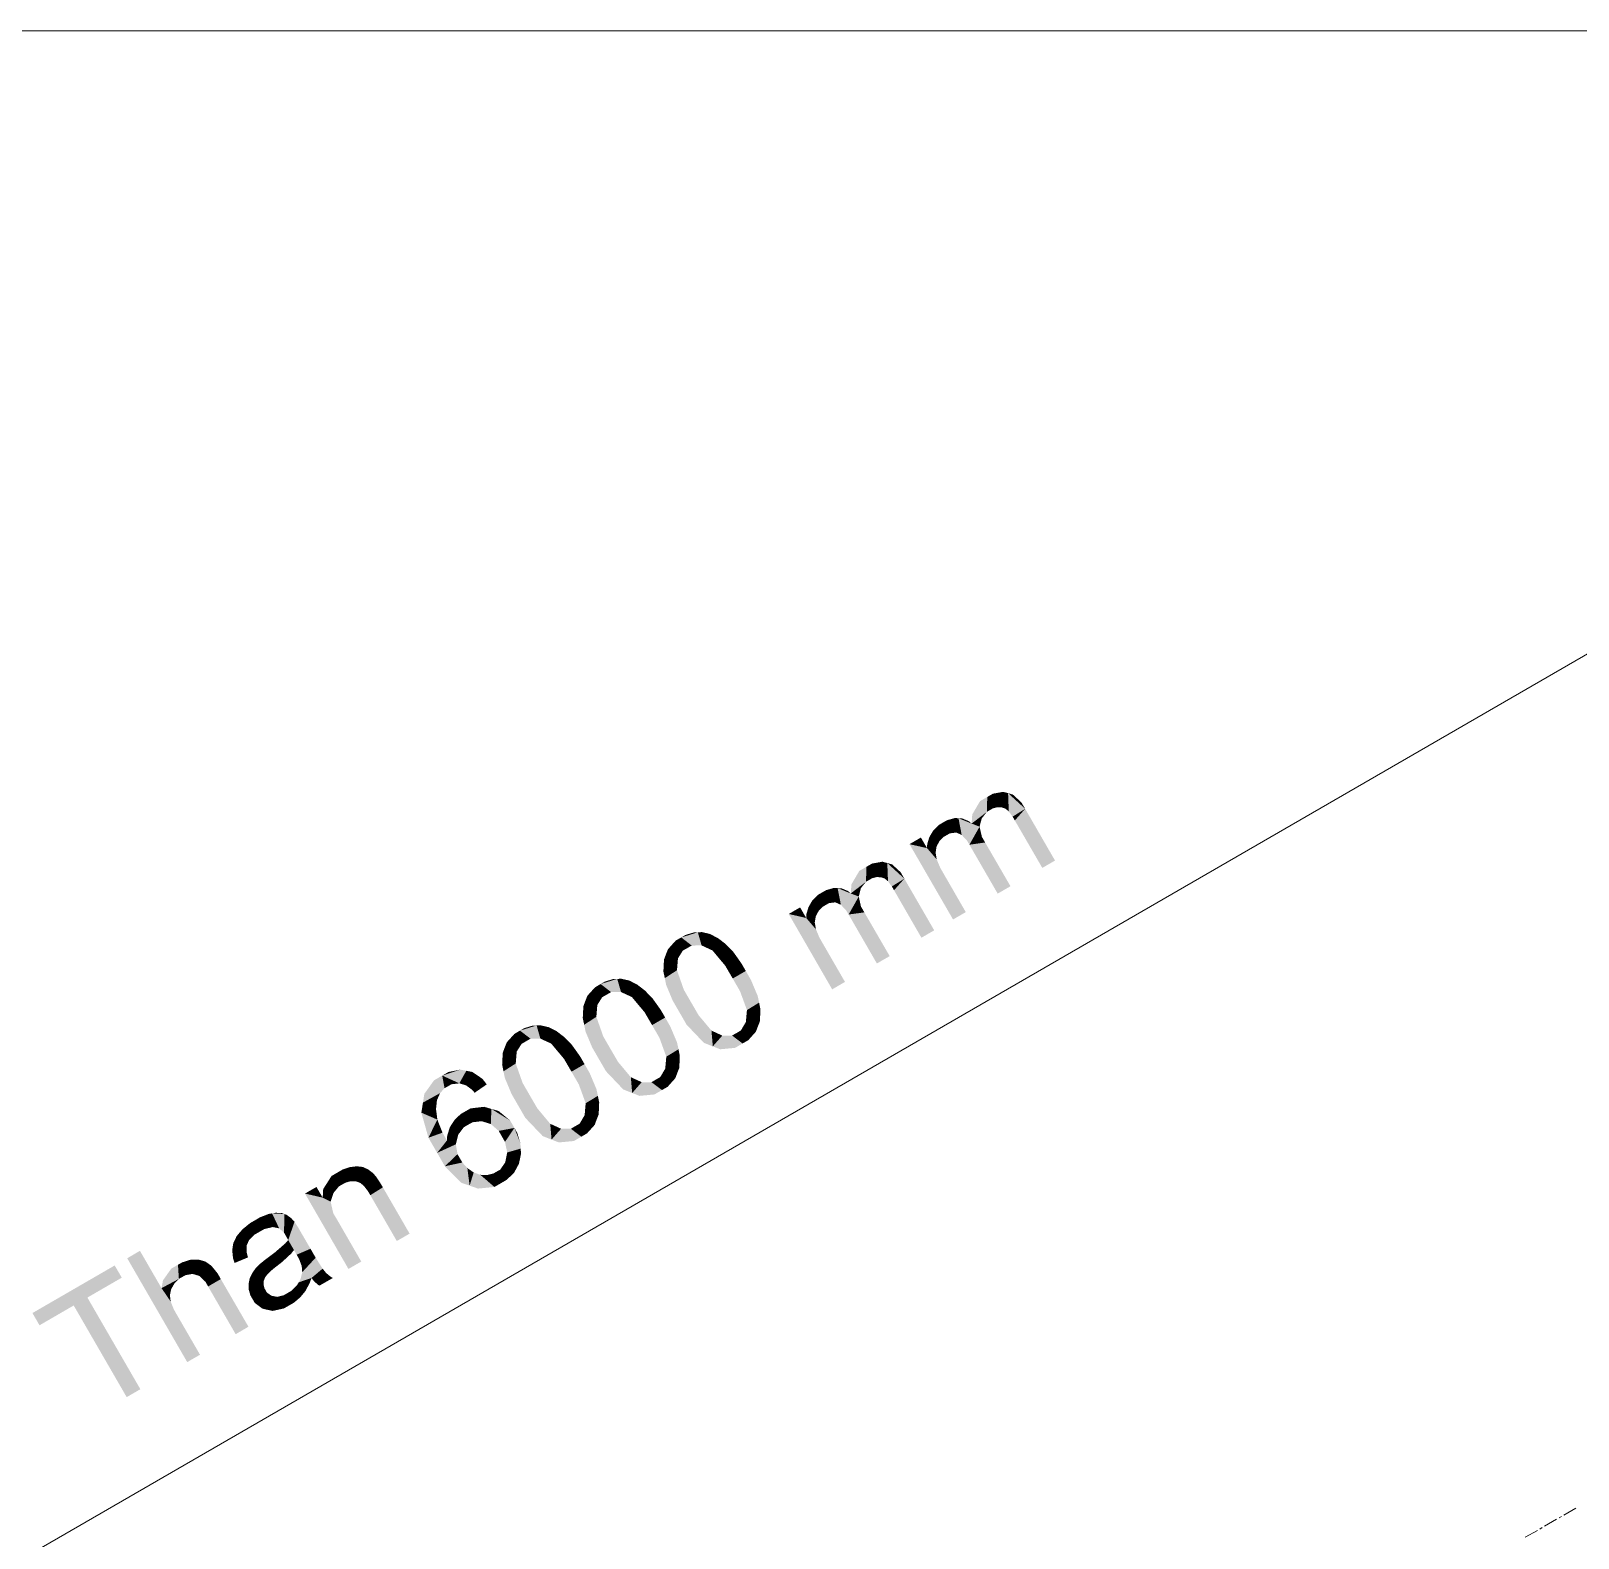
# Model space of a CAD drawing. Header units: millimetres. Extents: x 2 to 579, y 1 to 405.
# Drawn here: x 243.89 to 261.29, y 121.03 to 137.98 of the extents above; entities that cross this region are included whole.
import ezdxf

# ---------------------------------------------------------------- set-up
doc = ezdxf.new("R2010")
doc.units = ezdxf.units.MM
doc.linetypes.add('XKITLINE00', pattern=[0])
doc.layers.add('LinkedObject', color=7, linetype='Continuous', lineweight=0)

# ---------------------------------------------------------------- blocks, each defined once
blk = doc.blocks.new('*A4')
at = {"layer": 'LinkedObject'}
for points in [[(254.646, 129.365), (254.47, 129.066), (254.565, 129.319)], [(254.641, 129.197), (254.47, 129.066), (254.646, 129.365)], [(254.641, 129.197), (254.646, 129.365), (254.685, 129.223)], [(254.709, 129.402), (254.76, 129.25), (254.646, 129.365)], [(254.646, 129.365), (254.76, 129.25), (254.71, 129.237)], [(254.685, 129.223), (254.646, 129.365), (254.71, 129.237)], [(254.88, 129.408), (254.709, 129.402), (254.826, 129.423)], [(254.81, 129.248), (254.709, 129.402), (254.88, 129.408)], [(254.76, 129.25), (254.709, 129.402), (254.785, 129.249)], [(254.785, 129.249), (254.709, 129.402), (254.81, 129.248)], [(254.88, 129.408), (254.853, 129.232), (254.81, 129.248)], [(254.853, 129.232), (254.88, 129.408), (254.87, 129.217)], [(254.87, 129.217), (254.88, 129.408), (254.888, 129.202)], [(255.03, 129.304), (254.88, 129.408), (254.934, 129.392)], [(255.072, 129.232), (254.88, 129.408), (255.03, 129.304)], [(254.931, 129.144), (254.88, 129.408), (255.072, 129.232)], [(254.888, 129.202), (254.88, 129.408), (254.931, 129.144)], [(254.565, 129.319), (254.47, 129.066), (254.477, 129.169)], [(254.584, 129.124), (254.47, 129.066), (254.641, 129.197)], [(255.072, 129.232), (254.956, 129.101), (254.931, 129.144)], [(254.956, 129.101), (255.072, 129.232), (255.265, 128.567)], [(255.265, 128.567), (255.072, 129.232), (255.408, 128.65)], [(254.039, 128.989), (254.154, 128.916), (254.016, 128.951)], [(254.103, 129.051), (254.154, 128.916), (254.039, 128.989)], [(254.225, 128.956), (254.103, 129.051), (254.145, 129.076)], [(254.154, 128.916), (254.103, 129.051), (254.185, 128.933)], [(254.185, 128.933), (254.103, 129.051), (254.225, 128.956)], [(254.192, 129.103), (254.296, 128.965), (254.145, 129.076)], [(254.145, 129.076), (254.296, 128.965), (254.225, 128.956)], [(254.28, 129.128), (254.296, 128.965), (254.192, 129.103)], [(254.322, 129.126), (254.296, 128.965), (254.28, 129.128)], [(254.322, 129.126), (254.327, 128.952), (254.296, 128.965)], [(254.327, 128.952), (254.322, 129.126), (254.358, 128.938)], [(254.437, 129.094), (254.322, 129.126), (254.363, 129.124)], [(254.47, 129.066), (254.322, 129.126), (254.437, 129.094)], [(254.417, 128.876), (254.322, 129.126), (254.47, 129.066)], [(254.358, 128.938), (254.322, 129.126), (254.417, 128.876)], [(254.417, 128.876), (254.47, 129.066), (254.445, 128.828)], [(254.559, 129.031), (254.445, 128.828), (254.47, 129.066)], [(254.585, 128.918), (254.445, 128.828), (254.559, 129.031)], [(254.571, 129.077), (254.47, 129.066), (254.584, 129.124)], [(254.47, 129.066), (254.571, 129.077), (254.559, 129.031)], [(253.968, 128.79), (253.771, 128.834), (253.899, 128.909)], [(253.771, 128.834), (253.968, 128.79), (254.261, 127.987)], [(254.075, 128.806), (253.968, 128.79), (253.97, 128.833)], [(254.065, 128.738), (253.968, 128.79), (254.075, 128.806)], [(254.016, 128.951), (253.97, 128.833), (253.994, 128.913)], [(254.108, 128.868), (253.97, 128.833), (254.016, 128.951)], [(254.091, 128.837), (253.97, 128.833), (254.108, 128.868)], [(254.075, 128.806), (253.97, 128.833), (254.091, 128.837)], [(254.016, 128.951), (254.154, 128.916), (254.108, 128.868)], [(254.622, 128.853), (254.445, 128.828), (254.585, 128.918)], [(254.445, 128.828), (254.622, 128.853), (254.763, 128.278)], [(254.763, 128.278), (254.622, 128.853), (254.907, 128.361)], [(253.521, 128.622), (253.35, 128.616), (253.467, 128.637)], [(254.117, 128.568), (254.404, 128.07), (253.968, 128.79)], [(254.117, 128.568), (253.968, 128.79), (254.077, 128.663)], [(254.077, 128.663), (253.968, 128.79), (254.071, 128.7)], [(254.071, 128.7), (253.968, 128.79), (254.065, 128.738)], [(254.261, 127.987), (253.968, 128.79), (254.404, 128.07)], [(253.287, 128.58), (253.11, 128.28), (253.206, 128.533)], [(253.281, 128.411), (253.11, 128.28), (253.287, 128.58)], [(253.206, 128.533), (253.11, 128.28), (253.118, 128.383)], [(253.281, 128.411), (253.287, 128.58), (253.326, 128.437)], [(253.35, 128.616), (253.4, 128.464), (253.287, 128.58)], [(253.287, 128.58), (253.4, 128.464), (253.351, 128.451)], [(253.326, 128.437), (253.287, 128.58), (253.351, 128.451)], [(253.45, 128.462), (253.35, 128.616), (253.521, 128.622)], [(253.4, 128.464), (253.35, 128.616), (253.425, 128.463)], [(253.425, 128.463), (253.35, 128.616), (253.45, 128.462)], [(253.521, 128.622), (253.493, 128.447), (253.45, 128.462)], [(253.493, 128.447), (253.521, 128.622), (253.511, 128.432)], [(253.511, 128.432), (253.521, 128.622), (253.529, 128.417)], [(253.671, 128.519), (253.521, 128.622), (253.575, 128.607)], [(253.713, 128.446), (253.521, 128.622), (253.671, 128.519)], [(253.572, 128.359), (253.521, 128.622), (253.713, 128.446)], [(253.529, 128.417), (253.521, 128.622), (253.572, 128.359)], [(252.865, 128.171), (252.744, 128.266), (252.786, 128.29)], [(252.833, 128.317), (252.936, 128.18), (252.786, 128.29)], [(252.786, 128.29), (252.936, 128.18), (252.865, 128.171)], [(252.921, 128.342), (252.936, 128.18), (252.833, 128.317)], [(252.962, 128.34), (252.936, 128.18), (252.921, 128.342)], [(252.962, 128.34), (252.968, 128.166), (252.936, 128.18)], [(252.968, 128.166), (252.962, 128.34), (252.999, 128.152)], [(253.078, 128.308), (252.962, 128.34), (253.004, 128.338)], [(253.11, 128.28), (252.962, 128.34), (253.078, 128.308)], [(253.058, 128.09), (252.962, 128.34), (253.11, 128.28)], [(252.999, 128.152), (252.962, 128.34), (253.058, 128.09)], [(253.058, 128.09), (253.11, 128.28), (253.086, 128.043)], [(253.2, 128.245), (253.086, 128.043), (253.11, 128.28)], [(253.224, 128.339), (253.11, 128.28), (253.281, 128.411)], [(253.212, 128.292), (253.11, 128.28), (253.224, 128.339)], [(253.11, 128.28), (253.212, 128.292), (253.2, 128.245)], [(253.713, 128.446), (253.597, 128.316), (253.572, 128.359)], [(253.597, 128.316), (253.713, 128.446), (253.905, 127.782)], [(253.905, 127.782), (253.713, 128.446), (254.049, 127.865)], [(252.609, 128.004), (252.412, 128.049), (252.54, 128.123)], [(252.657, 128.165), (252.611, 128.047), (252.635, 128.127)], [(252.748, 128.082), (252.611, 128.047), (252.657, 128.165)], [(252.679, 128.203), (252.795, 128.13), (252.657, 128.165)], [(252.657, 128.165), (252.795, 128.13), (252.748, 128.082)], [(252.744, 128.266), (252.795, 128.13), (252.679, 128.203)], [(252.795, 128.13), (252.744, 128.266), (252.825, 128.148)], [(252.825, 128.148), (252.744, 128.266), (252.865, 128.171)], [(253.225, 128.133), (253.086, 128.043), (253.2, 128.245)], [(253.263, 128.067), (253.086, 128.043), (253.225, 128.133)], [(252.412, 128.049), (252.609, 128.004), (252.901, 127.201)], [(252.716, 128.02), (252.609, 128.004), (252.611, 128.047)], [(252.705, 127.952), (252.609, 128.004), (252.716, 128.02)], [(252.758, 127.782), (253.045, 127.285), (252.609, 128.004)], [(252.758, 127.782), (252.609, 128.004), (252.718, 127.877)], [(252.718, 127.877), (252.609, 128.004), (252.712, 127.915)], [(252.712, 127.915), (252.609, 128.004), (252.705, 127.952)], [(252.901, 127.201), (252.609, 128.004), (253.045, 127.285)], [(252.732, 128.051), (252.611, 128.047), (252.748, 128.082)], [(252.716, 128.02), (252.611, 128.047), (252.732, 128.051)], [(253.086, 128.043), (253.263, 128.067), (253.404, 127.492)], [(253.404, 127.492), (253.263, 128.067), (253.548, 127.575)], [(251.203, 127.785), (251.221, 127.637), (251.14, 127.749)], [(251.39, 127.843), (251.203, 127.785), (251.344, 127.841)], [(251.432, 127.695), (251.203, 127.785), (251.39, 127.843)], [(251.344, 127.841), (251.203, 127.785), (251.25, 127.813)], [(251.203, 127.785), (251.321, 127.694), (251.271, 127.665)], [(251.321, 127.694), (251.203, 127.785), (251.432, 127.695)], [(251.221, 127.637), (251.203, 127.785), (251.271, 127.665)], [(251.437, 127.845), (251.493, 127.667), (251.39, 127.843)], [(251.39, 127.843), (251.493, 127.667), (251.432, 127.695)], [(251.527, 127.824), (251.493, 127.667), (251.437, 127.845)], [(251.57, 127.801), (251.493, 127.667), (251.527, 127.824)], [(251.57, 127.801), (251.554, 127.639), (251.493, 127.667)], [(251.614, 127.779), (251.554, 127.639), (251.57, 127.801)], [(251.7, 127.713), (251.554, 127.639), (251.614, 127.779)], [(251.166, 127.549), (251.009, 127.537), (251.031, 127.595)], [(251.054, 127.653), (251.221, 127.637), (251.031, 127.595)], [(251.031, 127.595), (251.221, 127.637), (251.166, 127.549)], [(251.14, 127.749), (251.221, 127.637), (251.054, 127.653)], [(251.743, 127.669), (251.554, 127.639), (251.7, 127.713)], [(251.743, 127.669), (251.698, 127.467), (251.554, 127.639)], [(251.786, 127.626), (251.698, 127.467), (251.743, 127.669)], [(251.879, 127.495), (251.698, 127.467), (251.786, 127.626)], [(251.009, 127.537), (251.161, 127.49), (251.002, 127.403)], [(251.002, 127.403), (251.161, 127.49), (251.018, 127.327)], [(251.161, 127.49), (251.009, 127.537), (251.166, 127.549)], [(251.018, 127.327), (251.161, 127.49), (251.155, 127.416)], [(251.155, 127.416), (251.108, 127.072), (251.018, 127.327)], [(251.232, 127.197), (251.108, 127.072), (251.155, 127.416)], [(251.879, 127.495), (251.782, 127.323), (251.698, 127.467)], [(251.929, 127.408), (251.782, 127.323), (251.879, 127.495)], [(251.929, 127.408), (251.865, 127.179), (251.782, 127.323)], [(251.988, 127.305), (251.865, 127.179), (251.929, 127.408)], [(250.296, 127.261), (250.314, 127.113), (250.233, 127.224)], [(250.483, 127.319), (250.296, 127.261), (250.437, 127.317)], [(250.525, 127.171), (250.296, 127.261), (250.483, 127.319)], [(250.437, 127.317), (250.296, 127.261), (250.343, 127.288)], [(250.296, 127.261), (250.414, 127.17), (250.364, 127.141)], [(250.414, 127.17), (250.296, 127.261), (250.525, 127.171)], [(250.314, 127.113), (250.296, 127.261), (250.364, 127.141)], [(250.53, 127.32), (250.586, 127.143), (250.483, 127.319)], [(250.483, 127.319), (250.586, 127.143), (250.525, 127.171)], [(250.62, 127.3), (250.586, 127.143), (250.53, 127.32)], [(250.663, 127.277), (250.586, 127.143), (250.62, 127.3)], [(250.663, 127.277), (250.647, 127.115), (250.586, 127.143)], [(250.707, 127.255), (250.647, 127.115), (250.663, 127.277)], [(250.793, 127.189), (250.647, 127.115), (250.707, 127.255)], [(251.018, 127.327), (251.108, 127.072), (251.033, 127.251)], [(251.865, 127.179), (251.988, 127.305), (251.942, 126.968)], [(251.942, 126.968), (251.988, 127.305), (252.079, 127.052)], [(252.079, 127.052), (251.988, 127.305), (252.063, 127.127)], [(250.259, 127.025), (250.102, 127.012), (250.124, 127.071)], [(250.147, 127.129), (250.314, 127.113), (250.124, 127.071)], [(250.124, 127.071), (250.314, 127.113), (250.259, 127.025)], [(250.233, 127.224), (250.314, 127.113), (250.147, 127.129)], [(250.836, 127.145), (250.647, 127.115), (250.793, 127.189)], [(250.836, 127.145), (250.791, 126.943), (250.647, 127.115)], [(250.879, 127.101), (250.791, 126.943), (250.836, 127.145)], [(250.972, 126.971), (250.791, 126.943), (250.879, 127.101)], [(251.108, 127.072), (251.232, 127.197), (251.168, 126.969)], [(251.168, 126.969), (251.232, 127.197), (251.315, 127.053)], [(250.102, 127.012), (250.254, 126.966), (250.095, 126.878)], [(250.095, 126.878), (250.254, 126.966), (250.111, 126.803)], [(250.254, 126.966), (250.102, 127.012), (250.259, 127.025)], [(250.111, 126.803), (250.254, 126.966), (250.248, 126.892)], [(250.248, 126.892), (250.201, 126.548), (250.111, 126.803)], [(250.325, 126.673), (250.201, 126.548), (250.248, 126.892)], [(250.972, 126.971), (250.875, 126.799), (250.791, 126.943)], [(251.022, 126.884), (250.875, 126.799), (250.972, 126.971)], [(251.315, 127.053), (251.263, 126.804), (251.168, 126.969)], [(251.399, 126.909), (251.263, 126.804), (251.315, 127.053)], [(251.399, 126.909), (251.558, 126.56), (251.263, 126.804)], [(251.543, 126.737), (251.558, 126.56), (251.399, 126.909)], [(251.936, 126.901), (252.088, 126.842), (251.93, 126.834)], [(252.079, 127.052), (251.936, 126.901), (251.942, 126.968)], [(252.094, 126.976), (251.936, 126.901), (252.079, 127.052)], [(252.088, 126.842), (251.936, 126.901), (252.094, 126.976)], [(249.389, 126.737), (249.407, 126.588), (249.326, 126.7)], [(249.576, 126.795), (249.389, 126.737), (249.53, 126.793)], [(249.618, 126.647), (249.389, 126.737), (249.576, 126.795)], [(249.53, 126.793), (249.389, 126.737), (249.436, 126.764)], [(249.389, 126.737), (249.507, 126.646), (249.457, 126.617)], [(249.507, 126.646), (249.389, 126.737), (249.618, 126.647)], [(249.407, 126.588), (249.389, 126.737), (249.457, 126.617)], [(249.623, 126.796), (249.679, 126.619), (249.576, 126.795)], [(249.576, 126.795), (249.679, 126.619), (249.618, 126.647)], [(249.713, 126.775), (249.679, 126.619), (249.623, 126.796)], [(249.756, 126.753), (249.679, 126.619), (249.713, 126.775)], [(249.756, 126.753), (249.74, 126.591), (249.679, 126.619)], [(249.8, 126.731), (249.74, 126.591), (249.756, 126.753)], [(249.886, 126.665), (249.74, 126.591), (249.8, 126.731)], [(250.111, 126.803), (250.201, 126.548), (250.126, 126.727)], [(251.022, 126.884), (250.958, 126.655), (250.875, 126.799)], [(251.081, 126.781), (250.958, 126.655), (251.022, 126.884)], [(250.958, 126.655), (251.081, 126.781), (251.035, 126.444)], [(251.035, 126.444), (251.081, 126.781), (251.172, 126.527)], [(251.172, 126.527), (251.081, 126.781), (251.156, 126.603)], [(251.263, 126.804), (251.558, 126.56), (251.458, 126.599)], [(251.558, 126.56), (251.543, 126.737), (251.604, 126.709)], [(251.874, 126.739), (251.893, 126.592), (251.825, 126.71)], [(252.065, 126.783), (251.874, 126.739), (251.93, 126.834)], [(252.043, 126.725), (251.874, 126.739), (252.065, 126.783)], [(251.957, 126.629), (251.874, 126.739), (252.043, 126.725)], [(251.893, 126.592), (251.874, 126.739), (251.957, 126.629)], [(251.93, 126.834), (252.088, 126.842), (252.065, 126.783)], [(249.352, 126.501), (249.195, 126.488), (249.217, 126.547)], [(249.24, 126.605), (249.407, 126.588), (249.217, 126.547)], [(249.217, 126.547), (249.407, 126.588), (249.352, 126.501)], [(249.326, 126.7), (249.407, 126.588), (249.24, 126.605)], [(249.929, 126.621), (249.74, 126.591), (249.886, 126.665)], [(249.929, 126.621), (249.884, 126.419), (249.74, 126.591)], [(249.972, 126.577), (249.884, 126.419), (249.929, 126.621)], [(250.065, 126.447), (249.884, 126.419), (249.972, 126.577)], [(250.201, 126.548), (250.325, 126.673), (250.261, 126.444)], [(250.261, 126.444), (250.325, 126.673), (250.408, 126.529)], [(251.665, 126.681), (251.558, 126.56), (251.604, 126.709)], [(251.665, 126.681), (251.893, 126.592), (251.558, 126.56)], [(251.558, 126.56), (251.893, 126.592), (251.641, 126.527)], [(251.641, 126.527), (251.893, 126.592), (251.809, 126.543)], [(251.775, 126.682), (251.893, 126.592), (251.665, 126.681)], [(251.893, 126.592), (251.775, 126.682), (251.825, 126.71)], [(249.195, 126.488), (249.347, 126.442), (249.188, 126.354)], [(249.188, 126.354), (249.347, 126.442), (249.203, 126.279)], [(249.347, 126.442), (249.195, 126.488), (249.352, 126.501)], [(249.203, 126.279), (249.347, 126.442), (249.341, 126.367)], [(249.341, 126.367), (249.294, 126.024), (249.203, 126.279)], [(249.418, 126.149), (249.294, 126.024), (249.341, 126.367)], [(250.065, 126.447), (249.968, 126.275), (249.884, 126.419)], [(250.115, 126.36), (249.968, 126.275), (250.065, 126.447)], [(250.408, 126.529), (250.356, 126.28), (250.261, 126.444)], [(250.492, 126.385), (250.356, 126.28), (250.408, 126.529)], [(250.492, 126.385), (250.651, 126.035), (250.356, 126.28)], [(250.636, 126.213), (250.651, 126.035), (250.492, 126.385)], [(251.029, 126.377), (251.181, 126.318), (251.023, 126.31)], [(251.172, 126.527), (251.029, 126.377), (251.035, 126.444)], [(251.187, 126.452), (251.029, 126.377), (251.172, 126.527)], [(251.181, 126.318), (251.029, 126.377), (251.187, 126.452)], [(248.514, 126.231), (248.297, 125.927), (248.422, 126.178)], [(248.54, 126.089), (248.297, 125.927), (248.514, 126.231)], [(248.719, 126.298), (248.514, 126.231), (248.583, 126.271)], [(248.785, 126.285), (248.514, 126.231), (248.719, 126.298)], [(248.706, 126.144), (248.514, 126.231), (248.785, 126.285)], [(248.514, 126.231), (248.617, 126.133), (248.574, 126.108)], [(248.617, 126.133), (248.514, 126.231), (248.706, 126.144)], [(248.54, 126.089), (248.514, 126.231), (248.574, 126.108)], [(248.706, 126.144), (248.785, 126.285), (248.753, 126.13)], [(248.785, 126.285), (248.782, 126.121), (248.753, 126.13)], [(248.782, 126.121), (248.785, 126.285), (248.845, 126.075)], [(248.966, 126.195), (248.785, 126.285), (248.852, 126.272)], [(248.845, 126.075), (248.785, 126.285), (248.966, 126.195)], [(248.845, 126.075), (248.966, 126.195), (248.879, 126.038)], [(248.879, 126.038), (248.966, 126.195), (249.015, 126.132)], [(249.203, 126.279), (249.294, 126.024), (249.219, 126.203)], [(250.115, 126.36), (250.051, 126.131), (249.968, 126.275)], [(250.174, 126.257), (250.051, 126.131), (250.115, 126.36)], [(250.051, 126.131), (250.174, 126.257), (250.128, 125.92)], [(250.128, 125.92), (250.174, 126.257), (250.265, 126.003)], [(250.265, 126.003), (250.174, 126.257), (250.249, 126.079)], [(250.356, 126.28), (250.651, 126.035), (250.551, 126.075)], [(250.651, 126.035), (250.636, 126.213), (250.697, 126.185)], [(250.967, 126.214), (250.986, 126.068), (250.918, 126.186)], [(251.158, 126.259), (250.967, 126.214), (251.023, 126.31)], [(251.136, 126.201), (250.967, 126.214), (251.158, 126.259)], [(251.05, 126.105), (250.967, 126.214), (251.136, 126.201)], [(250.986, 126.068), (250.967, 126.214), (251.05, 126.105)], [(251.023, 126.31), (251.181, 126.318), (251.158, 126.259)], [(248.422, 126.178), (248.297, 125.927), (248.313, 126.026)], [(248.49, 126.034), (248.297, 125.927), (248.54, 126.089)], [(248.475, 126), (248.297, 125.927), (248.49, 126.034)], [(249.294, 126.024), (249.418, 126.149), (249.354, 125.92)], [(249.354, 125.92), (249.418, 126.149), (249.501, 126.005)], [(250.758, 126.157), (250.651, 126.035), (250.697, 126.185)], [(250.758, 126.157), (250.986, 126.068), (250.651, 126.035)], [(250.651, 126.035), (250.986, 126.068), (250.734, 126.003)], [(250.734, 126.003), (250.986, 126.068), (250.902, 126.019)], [(250.868, 126.157), (250.986, 126.068), (250.758, 126.157)], [(250.986, 126.068), (250.868, 126.157), (250.918, 126.186)], [(248.455, 125.956), (248.279, 125.814), (248.297, 125.927)], [(248.444, 125.853), (248.279, 125.814), (248.455, 125.956)], [(248.452, 125.795), (248.279, 125.814), (248.444, 125.853)], [(248.297, 125.927), (248.475, 126), (248.455, 125.956)], [(248.833, 125.862), (248.957, 125.718), (248.761, 125.821)], [(248.986, 125.88), (248.957, 125.718), (248.833, 125.862)], [(249.067, 125.856), (248.957, 125.718), (248.986, 125.88)], [(248.957, 125.718), (249.067, 125.856), (249.009, 125.702)], [(249.067, 125.856), (249.061, 125.686), (249.009, 125.702)], [(249.061, 125.686), (249.067, 125.856), (249.149, 125.609)], [(249.278, 125.725), (249.067, 125.856), (249.148, 125.833)], [(249.326, 125.642), (249.067, 125.856), (249.278, 125.725)], [(249.149, 125.609), (249.067, 125.856), (249.326, 125.642)], [(249.501, 126.005), (249.449, 125.755), (249.354, 125.92)], [(249.585, 125.861), (249.449, 125.755), (249.501, 126.005)], [(249.585, 125.861), (249.744, 125.511), (249.449, 125.755)], [(249.729, 125.689), (249.744, 125.511), (249.585, 125.861)], [(250.122, 125.853), (250.274, 125.794), (250.116, 125.786)], [(250.265, 126.003), (250.122, 125.853), (250.128, 125.92)], [(250.28, 125.928), (250.122, 125.853), (250.265, 126.003)], [(250.274, 125.794), (250.122, 125.853), (250.28, 125.928)], [(248.459, 125.736), (248.359, 125.532), (248.279, 125.814)], [(248.459, 125.736), (248.279, 125.814), (248.452, 125.795)], [(248.517, 125.589), (248.359, 125.532), (248.459, 125.736)], [(248.626, 125.692), (248.567, 125.501), (248.6, 125.651)], [(248.757, 125.65), (248.567, 125.501), (248.626, 125.692)], [(248.653, 125.732), (248.805, 125.678), (248.626, 125.692)], [(248.626, 125.692), (248.805, 125.678), (248.757, 125.65)], [(248.72, 125.797), (248.805, 125.678), (248.653, 125.732)], [(248.855, 125.706), (248.72, 125.797), (248.761, 125.821)], [(248.805, 125.678), (248.72, 125.797), (248.855, 125.706)], [(248.761, 125.821), (248.957, 125.718), (248.855, 125.706)], [(249.449, 125.755), (249.744, 125.511), (249.644, 125.551)], [(249.744, 125.511), (249.729, 125.689), (249.79, 125.661)], [(250.06, 125.69), (250.079, 125.544), (250.011, 125.662)], [(250.251, 125.735), (250.06, 125.69), (250.116, 125.786)], [(250.229, 125.676), (250.06, 125.69), (250.251, 125.735)], [(250.143, 125.581), (250.06, 125.69), (250.229, 125.676)], [(250.079, 125.544), (250.06, 125.69), (250.143, 125.581)], [(250.116, 125.786), (250.274, 125.794), (250.251, 125.735)], [(248.517, 125.589), (248.457, 125.362), (248.359, 125.532)], [(248.567, 125.501), (248.457, 125.362), (248.517, 125.589)], [(248.457, 125.362), (248.567, 125.501), (248.667, 125.458)], [(248.6, 125.651), (248.567, 125.501), (248.57, 125.555)], [(248.694, 125.567), (248.567, 125.501), (248.757, 125.65)], [(248.681, 125.512), (248.567, 125.501), (248.694, 125.567)], [(248.567, 125.501), (248.681, 125.512), (248.667, 125.458)], [(249.149, 125.609), (249.326, 125.642), (249.184, 125.548)], [(249.326, 125.642), (249.22, 125.485), (249.184, 125.548)], [(249.22, 125.485), (249.326, 125.642), (249.245, 125.366)], [(249.245, 125.366), (249.326, 125.642), (249.397, 125.41)], [(249.393, 125.471), (249.326, 125.642), (249.358, 125.587)], [(249.397, 125.41), (249.326, 125.642), (249.393, 125.471)], [(249.851, 125.633), (249.744, 125.511), (249.79, 125.661)], [(249.851, 125.633), (250.079, 125.544), (249.744, 125.511)], [(249.744, 125.511), (250.079, 125.544), (249.827, 125.479)], [(249.827, 125.479), (250.079, 125.544), (249.995, 125.495)], [(249.961, 125.633), (250.079, 125.544), (249.851, 125.633)], [(250.079, 125.544), (249.961, 125.633), (250.011, 125.662)], [(248.667, 125.458), (248.544, 125.211), (248.457, 125.362)], [(248.686, 125.347), (248.544, 125.211), (248.667, 125.458)], [(248.544, 125.211), (248.686, 125.347), (248.719, 125.29)], [(249.397, 125.41), (249.234, 125.311), (249.245, 125.366)], [(249.4, 125.349), (249.234, 125.311), (249.397, 125.41)], [(249.377, 125.239), (249.234, 125.311), (249.4, 125.349)], [(247.357, 125.153), (247.175, 124.955), (247.269, 125.102)], [(247.352, 124.985), (247.175, 124.955), (247.357, 125.153)], [(247.352, 124.985), (247.357, 125.153), (247.398, 125.011)], [(247.395, 125.175), (247.484, 125.043), (247.357, 125.153)], [(247.357, 125.153), (247.484, 125.043), (247.427, 125.027)], [(247.398, 125.011), (247.357, 125.153), (247.427, 125.027)], [(247.474, 125.201), (247.484, 125.043), (247.395, 125.175)], [(247.514, 125.206), (247.484, 125.043), (247.474, 125.201)], [(247.484, 125.043), (247.514, 125.206), (247.513, 125.043)], [(247.514, 125.206), (247.542, 125.042), (247.513, 125.043)], [(247.622, 125.203), (247.514, 125.206), (247.553, 125.211)], [(247.651, 125.189), (247.514, 125.206), (247.622, 125.203)], [(247.591, 125.024), (247.514, 125.206), (247.651, 125.189)], [(247.542, 125.042), (247.514, 125.206), (247.591, 125.024)], [(247.651, 125.189), (247.612, 125.007), (247.591, 125.024)], [(247.68, 125.176), (247.612, 125.007), (247.651, 125.189)], [(247.733, 125.136), (247.612, 125.007), (247.68, 125.176)], [(248.74, 125.253), (248.544, 125.211), (248.719, 125.29)], [(248.74, 125.253), (248.822, 124.993), (248.544, 125.211)], [(248.544, 125.211), (248.822, 124.993), (248.727, 125.026)], [(248.797, 125.191), (248.822, 124.993), (248.74, 125.253)], [(248.832, 125.166), (248.822, 124.993), (248.797, 125.191)], [(248.822, 124.993), (248.832, 125.166), (248.868, 125.141)], [(249.191, 125.03), (249.088, 125.129), (249.12, 125.147)], [(249.166, 125.173), (249.191, 125.03), (249.12, 125.147)], [(249.35, 125.189), (249.166, 125.173), (249.223, 125.255)], [(249.323, 125.14), (249.166, 125.173), (249.35, 125.189)], [(249.243, 125.061), (249.166, 125.173), (249.323, 125.14)], [(249.191, 125.03), (249.166, 125.173), (249.243, 125.061)], [(249.234, 125.311), (249.377, 125.239), (249.223, 125.255)], [(249.223, 125.255), (249.377, 125.239), (249.35, 125.189)], [(247.169, 124.858), (246.97, 124.904), (247.099, 124.978)], [(247.29, 124.91), (247.175, 124.955), (247.352, 124.985)], [(247.612, 125.007), (247.733, 125.136), (247.633, 124.99)], [(247.633, 124.99), (247.733, 125.136), (247.757, 125.109)], [(247.757, 125.109), (247.679, 124.93), (247.633, 124.99)], [(247.772, 125.091), (247.679, 124.93), (247.757, 125.109)], [(247.817, 125.024), (247.679, 124.93), (247.772, 125.091)], [(247.817, 125.024), (247.705, 124.886), (247.679, 124.93)], [(247.846, 124.974), (247.705, 124.886), (247.817, 125.024)], [(247.705, 124.886), (247.846, 124.974), (248.003, 124.37)], [(248.003, 124.37), (247.846, 124.974), (248.147, 124.453)], [(248.868, 125.141), (249.101, 124.978), (248.822, 124.993)], [(248.822, 124.993), (249.101, 124.978), (248.916, 124.96)], [(248.942, 125.115), (249.101, 124.978), (248.868, 125.141)], [(248.98, 125.113), (249.101, 124.978), (248.942, 125.115)], [(249.018, 125.112), (249.101, 124.978), (248.98, 125.113)], [(249.088, 125.129), (249.191, 125.03), (249.018, 125.112)], [(249.018, 125.112), (249.191, 125.03), (249.101, 124.978)], [(246.97, 124.904), (247.336, 124.602), (247.459, 124.056)], [(247.336, 124.602), (246.97, 124.904), (247.288, 124.683)], [(247.258, 124.813), (246.97, 124.904), (247.169, 124.858)], [(247.288, 124.683), (246.97, 124.904), (247.258, 124.813)], [(247.175, 124.955), (247.29, 124.91), (247.169, 124.858)], [(247.169, 124.858), (247.29, 124.91), (247.258, 124.813)], [(246.6, 124.681), (246.409, 124.604), (246.559, 124.674)], [(246.607, 124.527), (246.409, 124.604), (246.6, 124.681)], [(246.559, 124.674), (246.409, 124.604), (246.463, 124.636)], [(246.71, 124.684), (246.6, 124.681), (246.641, 124.688)], [(246.737, 124.674), (246.6, 124.681), (246.71, 124.684)], [(246.607, 124.527), (246.6, 124.681), (246.648, 124.519)], [(246.648, 124.519), (246.6, 124.681), (246.679, 124.513)], [(246.6, 124.681), (246.735, 124.463), (246.679, 124.513)], [(246.737, 124.674), (246.735, 124.463), (246.6, 124.681)], [(246.764, 124.664), (246.735, 124.463), (246.737, 124.674)], [(246.814, 124.628), (246.735, 124.463), (246.764, 124.664)], [(246.838, 124.602), (246.735, 124.463), (246.814, 124.628)], [(246.234, 124.464), (246.342, 124.383), (246.201, 124.425)], [(246.354, 124.573), (246.234, 124.464), (246.267, 124.502)], [(246.406, 124.444), (246.234, 124.464), (246.354, 124.573)], [(246.342, 124.383), (246.234, 124.464), (246.406, 124.444)], [(246.409, 124.604), (246.511, 124.504), (246.354, 124.573)], [(246.406, 124.444), (246.354, 124.573), (246.457, 124.473)], [(246.457, 124.473), (246.354, 124.573), (246.511, 124.504)], [(246.511, 124.504), (246.409, 124.604), (246.607, 124.527)], [(246.735, 124.463), (246.838, 124.602), (246.852, 124.586)], [(246.735, 124.463), (246.852, 124.586), (246.76, 124.419)], [(246.76, 124.419), (246.852, 124.586), (246.762, 124.415)], [(246.762, 124.415), (246.852, 124.586), (246.773, 124.396)], [(246.773, 124.396), (246.852, 124.586), (246.781, 124.381)], [(246.781, 124.381), (246.852, 124.586), (246.846, 124.269)], [(246.894, 124.522), (246.846, 124.269), (246.852, 124.586)], [(246.921, 124.474), (246.846, 124.269), (246.894, 124.522)], [(246.921, 124.474), (246.876, 124.216), (246.846, 124.269)], [(247.032, 124.283), (246.876, 124.216), (246.921, 124.474)], [(247.459, 124.056), (247.336, 124.602), (247.603, 124.139)], [(246.157, 124.305), (246.178, 124.123), (246.151, 124.265)], [(246.328, 124.352), (246.157, 124.305), (246.342, 124.383)], [(246.163, 124.345), (246.342, 124.383), (246.157, 124.305)], [(246.314, 124.32), (246.157, 124.305), (246.328, 124.352)], [(246.314, 124.32), (246.178, 124.123), (246.157, 124.305)], [(246.201, 124.425), (246.342, 124.383), (246.163, 124.345)], [(246.315, 124.237), (246.178, 124.123), (246.314, 124.32)], [(246.748, 124.343), (246.846, 124.269), (246.635, 124.245)], [(246.781, 124.381), (246.846, 124.269), (246.748, 124.343)], [(247.032, 124.283), (246.903, 124.169), (246.876, 124.216)], [(246.903, 124.169), (247.032, 124.283), (246.933, 124.09)], [(246.933, 124.09), (247.032, 124.283), (247.09, 124.183)], [(245.356, 123.84), (244.97, 124.176), (245.113, 124.26)], [(244.97, 124.176), (245.356, 123.84), (245.645, 123.008)], [(245.541, 124.103), (245.356, 123.84), (245.465, 124.059)], [(245.551, 123.944), (245.356, 123.84), (245.541, 124.103)], [(245.588, 124.13), (245.705, 124), (245.541, 124.103)], [(245.541, 124.103), (245.705, 124), (245.626, 123.986)], [(245.551, 123.944), (245.541, 124.103), (245.583, 123.962)], [(245.583, 123.962), (245.541, 124.103), (245.626, 123.986)], [(245.68, 124.159), (245.705, 124), (245.588, 124.13)], [(245.726, 124.16), (245.705, 124), (245.68, 124.159)], [(245.726, 124.16), (245.743, 123.989), (245.705, 124)], [(245.771, 124.162), (245.743, 123.989), (245.726, 124.16)], [(245.743, 123.989), (245.771, 124.162), (245.78, 123.978)], [(245.884, 124.115), (245.771, 124.162), (245.85, 124.139)], [(245.78, 123.978), (245.771, 124.162), (245.884, 124.115)], [(245.884, 124.115), (245.849, 123.913), (245.78, 123.978)], [(245.918, 124.091), (245.849, 123.913), (245.884, 124.115)], [(246.151, 124.265), (246.178, 124.123), (246.161, 124.174)], [(246.178, 124.123), (246.315, 124.237), (246.329, 124.186)], [(246.457, 124.107), (246.549, 123.997), (246.439, 124.089)], [(246.514, 124.154), (246.603, 124.048), (246.457, 124.107)], [(246.457, 124.107), (246.603, 124.048), (246.549, 123.997)], [(246.554, 124.184), (246.643, 124.08), (246.514, 124.154)], [(246.514, 124.154), (246.643, 124.08), (246.603, 124.048)], [(246.635, 124.245), (246.715, 124.136), (246.554, 124.184)], [(246.554, 124.184), (246.715, 124.136), (246.643, 124.08)], [(246.635, 124.245), (246.846, 124.269), (246.715, 124.136)], [(246.715, 124.136), (246.846, 124.269), (246.817, 124.231)], [(246.92, 123.942), (247.09, 124.183), (247.168, 124.059)], [(246.939, 124.019), (247.09, 124.183), (246.92, 123.942)], [(247.09, 124.183), (246.936, 124.059), (246.933, 124.09)], [(246.936, 124.059), (247.09, 124.183), (246.939, 124.019)], [(244.522, 123.734), (243.904, 123.56), (244.829, 124.095)], [(244.522, 123.734), (244.829, 124.095), (244.909, 123.958)], [(245.465, 124.059), (245.356, 123.84), (245.372, 123.927)], [(245.501, 123.892), (245.356, 123.84), (245.551, 123.944)], [(245.988, 124.004), (245.849, 123.913), (245.918, 124.091)], [(246.023, 123.942), (245.849, 123.913), (245.988, 124.004)], [(245.849, 123.913), (246.023, 123.942), (245.88, 123.859)], [(245.88, 123.859), (246.023, 123.942), (246.19, 123.322)], [(246.19, 123.322), (246.023, 123.942), (246.334, 123.406)], [(246.349, 123.954), (246.505, 123.899), (246.336, 123.891)], [(246.506, 123.92), (246.349, 123.954), (246.363, 123.982)], [(246.505, 123.899), (246.349, 123.954), (246.506, 123.92)], [(246.377, 124.011), (246.521, 123.96), (246.363, 123.982)], [(246.363, 123.982), (246.521, 123.96), (246.506, 123.92)], [(246.415, 124.064), (246.521, 123.96), (246.377, 124.011)], [(246.439, 124.089), (246.521, 123.96), (246.415, 124.064)], [(246.521, 123.96), (246.439, 124.089), (246.535, 123.979)], [(246.535, 123.979), (246.439, 124.089), (246.549, 123.997)], [(247.044, 123.955), (246.877, 123.869), (246.899, 123.905)], [(247.023, 123.898), (246.877, 123.869), (247.044, 123.955)], [(247.168, 124.059), (247.044, 123.955), (246.899, 123.905)], [(246.92, 123.942), (247.168, 124.059), (246.899, 123.905)], [(247.044, 123.955), (247.168, 124.059), (247.064, 123.927)], [(247.064, 123.927), (247.168, 124.059), (247.188, 124.035)], [(247.188, 124.035), (247.109, 123.883), (247.064, 123.927)], [(247.207, 124.011), (247.109, 123.883), (247.188, 124.035)], [(247.207, 124.011), (247.133, 123.868), (247.109, 123.883)], [(247.255, 123.971), (247.133, 123.868), (247.207, 124.011)], [(247.133, 123.868), (247.255, 123.971), (247.283, 123.954)], [(245.483, 123.86), (245.356, 123.84), (245.501, 123.892)], [(245.464, 123.827), (245.356, 123.84), (245.483, 123.86)], [(245.356, 123.84), (245.459, 123.689), (245.493, 123.604)], [(245.459, 123.689), (245.356, 123.84), (245.455, 123.724)], [(245.455, 123.724), (245.356, 123.84), (245.45, 123.759)], [(245.45, 123.759), (245.356, 123.84), (245.464, 123.827)], [(245.645, 123.008), (245.356, 123.84), (245.493, 123.604)], [(246.336, 123.891), (246.505, 123.899), (246.337, 123.857)], [(246.337, 123.857), (246.505, 123.899), (246.504, 123.878)], [(246.504, 123.878), (246.374, 123.727), (246.337, 123.857)], [(246.337, 123.857), (246.374, 123.727), (246.337, 123.823)], [(246.337, 123.823), (246.374, 123.727), (246.356, 123.758)], [(246.514, 123.838), (246.374, 123.727), (246.504, 123.878)], [(246.374, 123.727), (246.514, 123.838), (246.525, 123.82)], [(246.541, 123.791), (246.374, 123.727), (246.525, 123.82)], [(246.374, 123.727), (246.541, 123.791), (246.405, 123.674)], [(246.405, 123.674), (246.541, 123.791), (246.492, 123.609)], [(246.492, 123.609), (246.541, 123.791), (246.549, 123.596)], [(246.549, 123.596), (246.541, 123.791), (246.591, 123.755)], [(246.591, 123.755), (246.607, 123.584), (246.549, 123.596)], [(246.623, 123.749), (246.607, 123.584), (246.591, 123.755)], [(246.803, 123.652), (246.656, 123.742), (246.731, 123.76)], [(246.772, 123.784), (246.845, 123.676), (246.731, 123.76)], [(246.731, 123.76), (246.845, 123.676), (246.803, 123.652)], [(246.814, 123.808), (246.845, 123.676), (246.772, 123.784)], [(246.945, 123.771), (246.814, 123.808), (246.877, 123.869)], [(246.916, 123.736), (246.814, 123.808), (246.945, 123.771)], [(246.845, 123.676), (246.814, 123.808), (246.916, 123.736)], [(246.974, 123.806), (246.877, 123.869), (247.023, 123.898)], [(246.945, 123.771), (246.877, 123.869), (246.974, 123.806)], [(244.522, 123.734), (244.368, 123.645), (243.904, 123.56)], [(243.904, 123.56), (244.368, 123.645), (243.983, 123.422)], [(244.368, 123.645), (244.522, 123.734), (244.964, 122.614)], [(244.964, 122.614), (244.522, 123.734), (245.118, 122.703)], [(245.521, 123.554), (245.645, 123.008), (245.493, 123.604)], [(246.656, 123.742), (246.607, 123.584), (246.623, 123.749)], [(246.607, 123.584), (246.656, 123.742), (246.733, 123.612)], [(246.733, 123.612), (246.656, 123.742), (246.803, 123.652)], [(245.645, 123.008), (245.521, 123.554), (245.789, 123.091)]]:
    blk.add_hatch(color=7, dxfattribs=at).paths.add_polyline_path(points, flags=17)
at = {"layer": 'LinkedObject', "color": 2, "linetype": 'XKITLINE00', "lineweight": 0}
blk.add_line((206.896, 137.982), (291.048, 137.982), dxfattribs=at)
at = {"layer": 'LinkedObject', "color": 6, "linetype": 'XKITLINE00', "lineweight": 0}
blk.add_line((222.761, 108.645), (264.155, 132.569), dxfattribs=at)
at = {"layer": 'LinkedObject', "color": 9, "linetype": 'XKITLINE00', "lineweight": 0}
for p, q in [((261.132, 121.287), (261.268, 121.365)), ((260.862, 121.13), (260.889, 121.146)), ((260.916, 121.162), (261.051, 121.24)), ((261.078, 121.256), (261.105, 121.271)), ((260.699, 121.037), (260.835, 121.115))]:
    blk.add_line(p, q, dxfattribs=at)

msp = doc.modelspace()

# ---------------------------------------------------------------- block references
at = {"lineweight": 0}
msp.add_blockref('*A4', (0, 0), dxfattribs=at)

doc.saveas('drawing.dxf')
